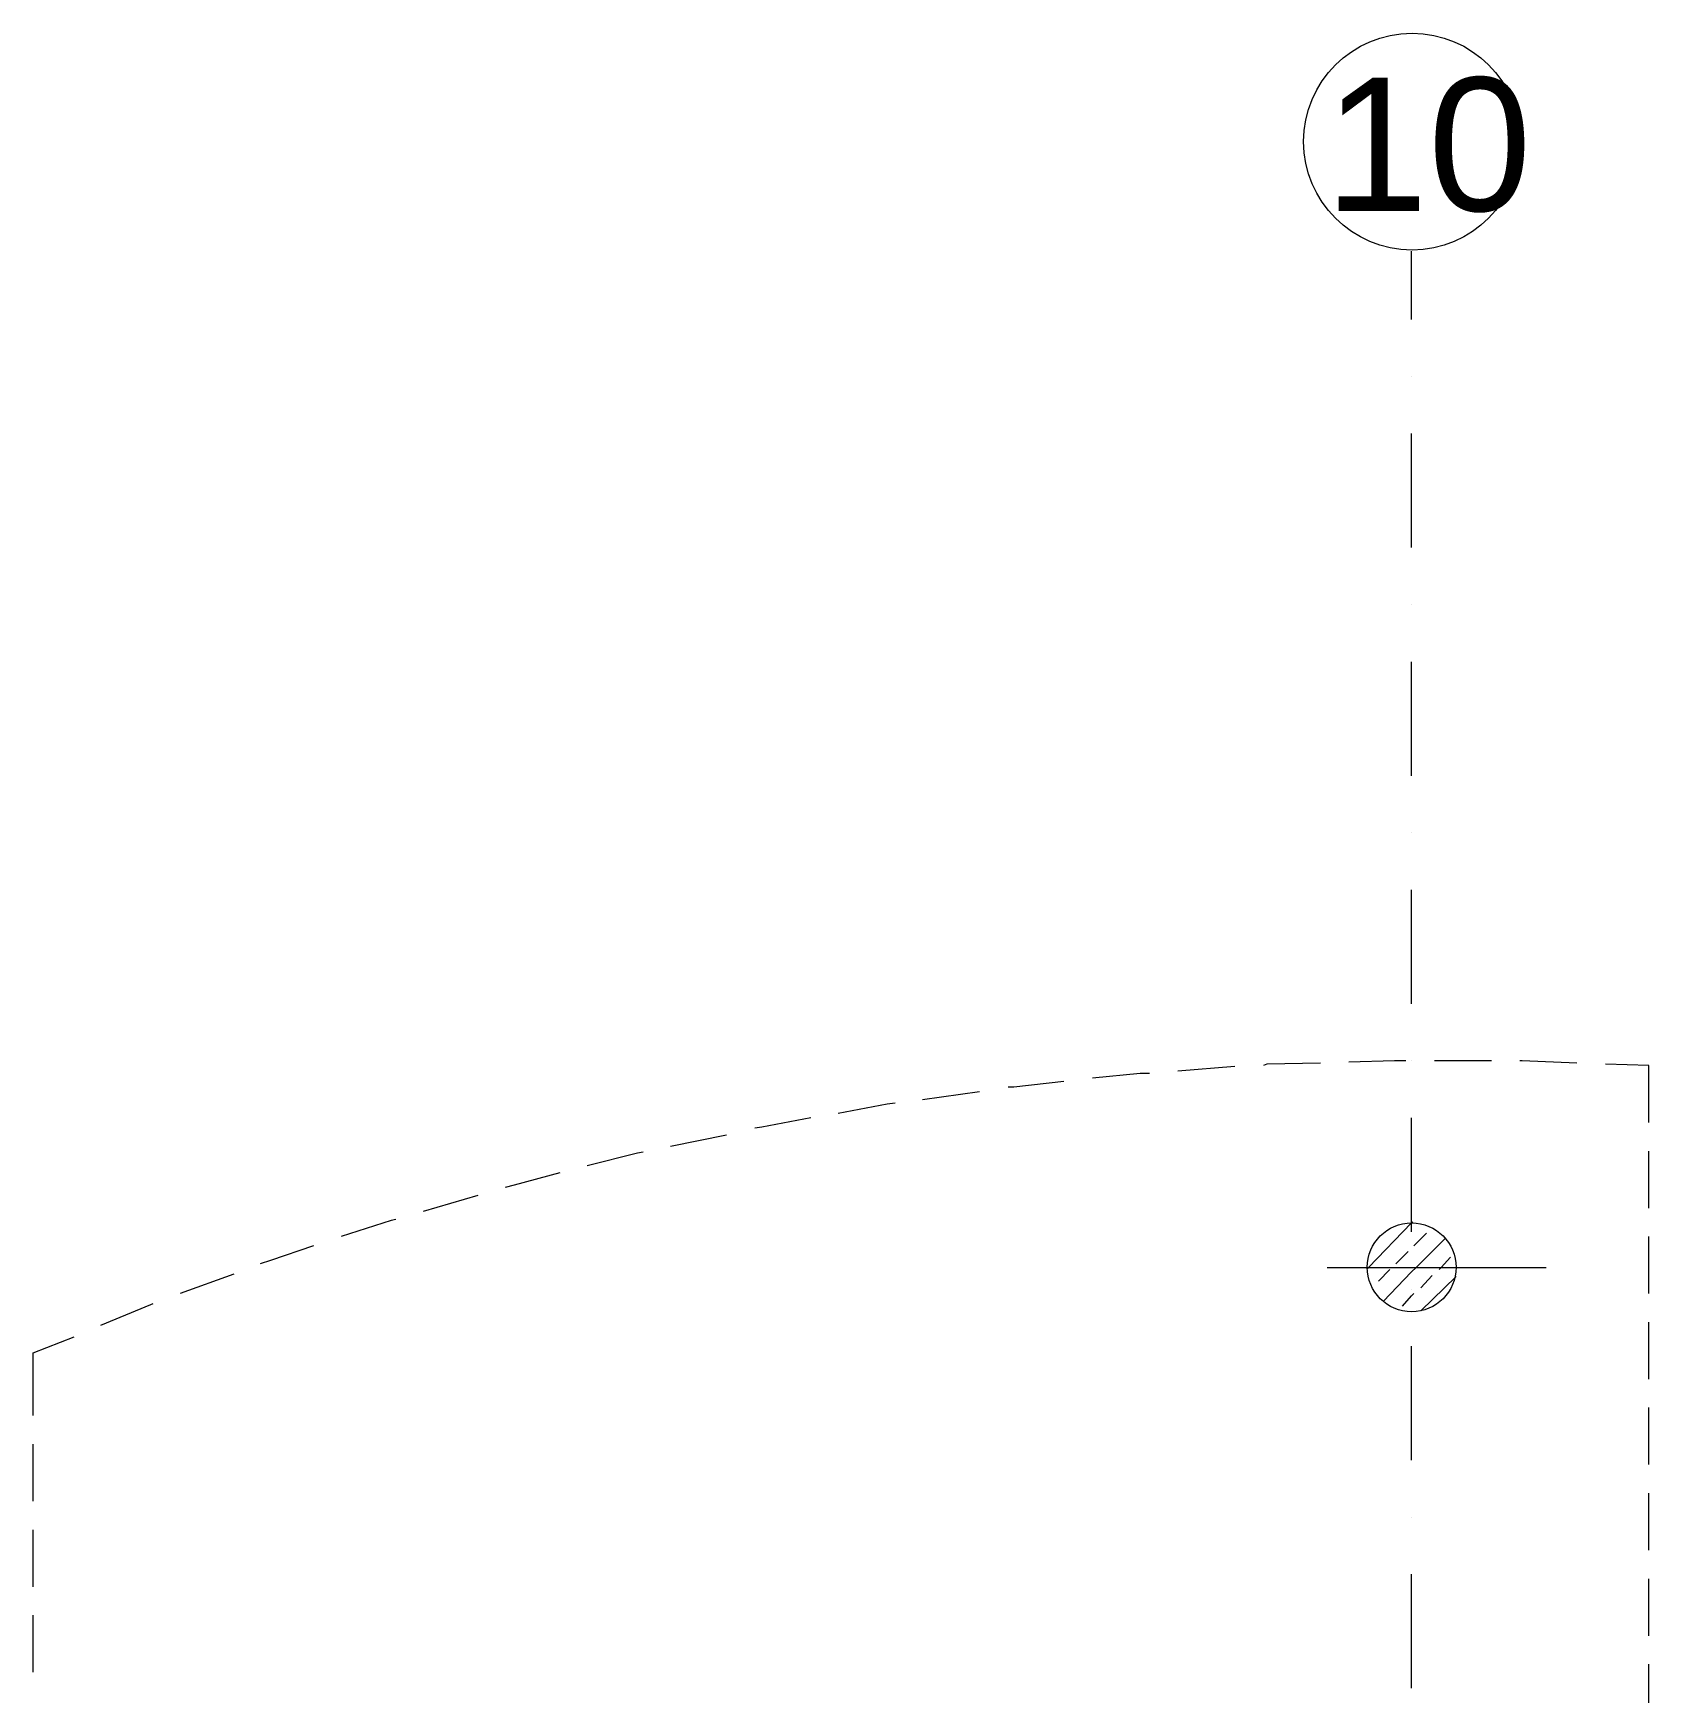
# Model space of a CAD drawing. Header units: millimetres. Extents: x 440 to 72591, y -28954 to 25941.
# Drawn here: x 23151 to 27650, y 21321 to 25941 of the extents above; entities that cross this region are included whole.
import ezdxf

# ---------------------------------------------------------------- set-up
doc = ezdxf.new("R2010")
doc.units = ezdxf.units.MM
doc.layers.add('podkład', color=7, linetype='Continuous')
doc.styles.get("Standard").update_dxf_attribs({"font": 'arial.ttf'})

msp = doc.modelspace()

# ---------------------------------------------------------------- linework, layer by layer
at = {"layer": 'podkład', "color": 6, "lineweight": 5, "transparency": 33554572}
for points in [[(26989.3, 25144.2), (26989.3, 25334.7)], [(26989.3, 24985.4), (26989.3, 24985.4)], [(26989.3, 24509.1), (26989.3, 24826.6)], [(26989.3, 24350.4), (26989.3, 24350.4)], [(26989.3, 23874.1), (26989.3, 24191.6)], [(26989.3, 23715.4), (26989.3, 23715.4)], [(26989.3, 23239.1), (26989.3, 23556.6)], [(26989.3, 23080.3), (26989.3, 23080.3)], [(26989.3, 22604.1), (26989.3, 22921.6)], [(26754.4, 22505.6), (27364, 22505.6)], [(26989.3, 22445.3), (26989.3, 22445.3)], [(26989.3, 21969.1), (26989.3, 22286.6)], [(26989.3, 21810.3), (26989.3, 21810.3)], [(26989.3, 21334), (26989.3, 21651.5)]]:
    msp.add_lwpolyline(points, dxfattribs=at)
at = {"layer": 'podkład', "color": 4, "lineweight": 5, "transparency": 33554572}
for points in [[(26497.2, 23064.5), (26338.4, 23051.8)], [(26735.3, 23074), (26586.1, 23070.8), (26576.6, 23067.6)], [(26973.5, 23080.3), (26941.7, 23080.3), (26814.7, 23077.2)], [(27211.6, 23080.3), (27052.8, 23080.3)], [(27449.7, 23074), (27297.3, 23080.3), (27291, 23080.3)], [(27649.8, 22908.9), (27649.8, 23067.6), (27529.1, 23070.8)], [(26020.9, 23023.2), (25881.2, 23007.3), (25865.4, 23007.3)], [(26259.1, 23045.4), (26233.7, 23045.4), (26100.3, 23032.7)], [(25551, 22962.9), (25528.8, 22959.7), (25392.3, 22934.3)], [(25786, 22994.6), (25627.2, 22972.4)], [(25316.1, 22921.6), (25179.5, 22896.2), (25160.5, 22893)], [(25081.1, 22874), (24925.5, 22842.2)], [(24849.3, 22826.3), (24833.4, 22823.2), (24693.7, 22788.2)], [(27649.8, 22670.7), (27649.8, 22829.5)], [(24617.5, 22769.2), (24490.5, 22734.3), (24465.1, 22727.9)], [(24388.9, 22705.7), (24236.5, 22661.2)], [(24160.3, 22639), (24147.6, 22635.8), (24007.9, 22591.4)], [(27649.8, 22432.6), (27649.8, 22591.4)], [(23931.7, 22566), (23811.1, 22524.7), (23782.5, 22515.2)], [(23709.5, 22486.6), (23560.2, 22432.6)], [(23484, 22404), (23477.7, 22400.9), (23338, 22343.7)], [(27649.8, 22194.5), (27649.8, 22353.2)], [(23150.6, 22092.9), (23150.6, 22267.5), (23264.9, 22312)], [(27649.8, 21956.4), (27649.8, 22115.1)], [(23150.6, 21854.7), (23150.6, 22013.5)], [(27649.8, 21718.2), (27649.8, 21877)], [(23150.6, 21616.6), (23150.6, 21775.4)], [(27649.8, 21480.1), (27649.8, 21638.8)], [(23150.6, 21378.5), (23150.6, 21537.2)], [(27649.8, 21242), (27649.8, 21400.7)]]:
    msp.add_lwpolyline(points, dxfattribs=at)
at = {"layer": 'podkład', "color": 8, "lineweight": 5, "true_color": 0x808080, "transparency": 33554572}
for points in [[(26865.5, 22502.5), (26868.7, 22505.6), (26989.3, 22629.5), (26992.5, 22632.6)], [(26995.7, 22566), (27030.6, 22600.9)], [(26910, 22410.4), (26989.3, 22492.9), (27002, 22505.6), (27084.6, 22588.2)], [(26944.9, 22515.2), (26979.8, 22550.1)], [(26897.3, 22467.5), (26929, 22499.3)], [(27065.5, 22499.3), (27071.9, 22505.6), (27097.3, 22534.2)], [(27014.7, 22448.5), (27046.5, 22483.4)], [(27014.7, 22385), (27113.2, 22480.2)], [(26963.9, 22397.7), (26989.3, 22426.3), (26995.7, 22432.6)]]:
    msp.add_lwpolyline(points, dxfattribs=at)
at = {"layer": 'podkład', "color": 7, "lineweight": 5, "transparency": 33554572}
msp.add_circle((26990.3, 25639.3), 301.8, dxfattribs=at)
at = {"layer": 'podkład', "color": 1, "lineweight": 5, "transparency": 33554572}
msp.add_circle((26989.2, 22505.8), 123.7, dxfattribs=at)

# ---------------------------------------------------------------- texts
at = {"layer": 'podkład', "lineweight": 5, "transparency": 33554572, "insert": (26746.7, 25817.5), "char_height": 371.08, "attachment_point": 1}
msp.add_mtext_dynamic_manual_height_columns('10', width=331.49, gutter_width=11.6, heights=[0], dxfattribs=at)

doc.saveas('drawing.dxf')
